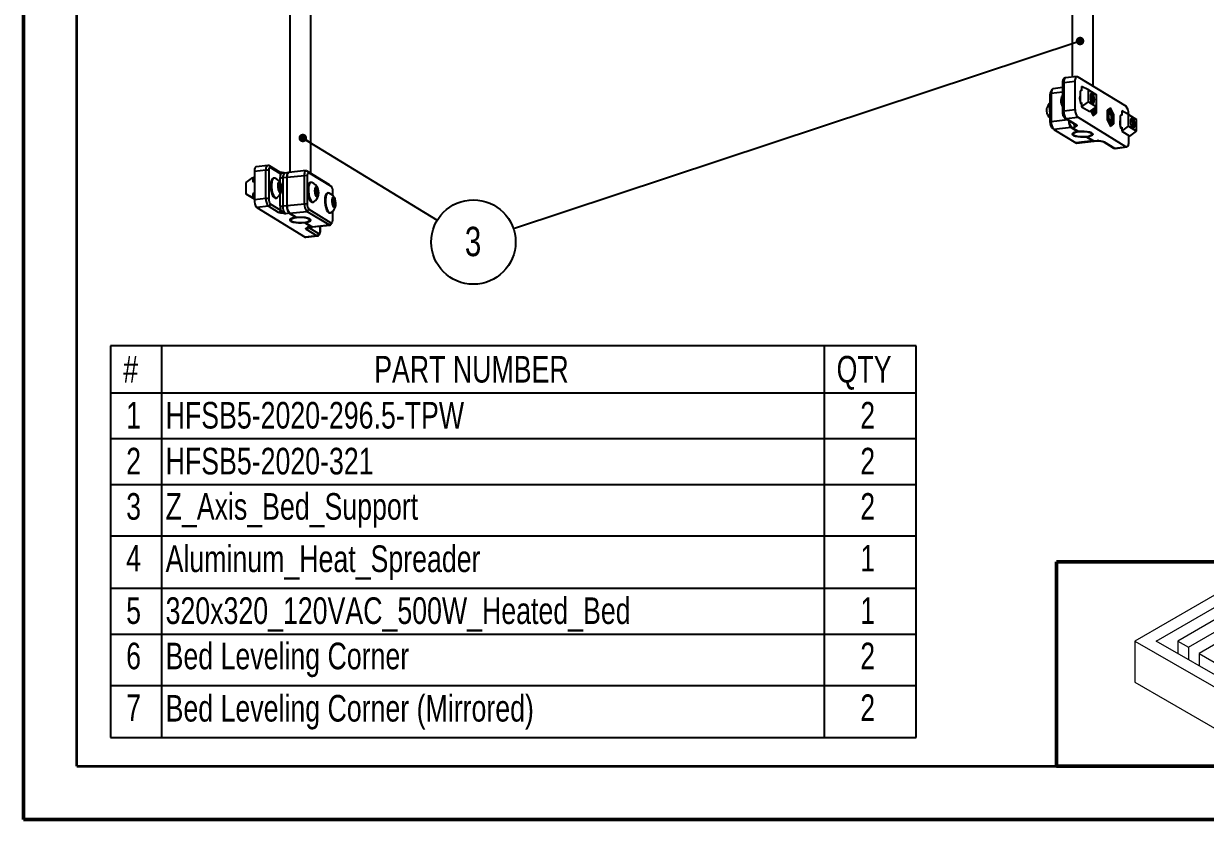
# Model space of a CAD drawing. Header units: millimetres. Extents: x 0 to 279, y 0 to 216.
# Drawn here: x 0 to 140.8, y 0 to 94.8 of the extents above; entities that cross this region are included whole.
import ezdxf

# ---------------------------------------------------------------- set-up
doc = ezdxf.new("R2010")
doc.units = ezdxf.units.MM
doc.layers.add('PAGE_BORDER', color=7, linetype='Continuous')
doc.layers.add('TITLE_BLOCK_BORDER', color=7, linetype='Continuous')
doc.styles.add('SLDTEXTSTYLE1', font='TXT', dxfattribs={"width": 0.75})
doc.dimstyles.new('SLDDIMSTYLE1', dxfattribs={"dimtxt": 0.18, "dimasz": 1.016, "dimexe": 0, "dimexo": 0.0625, "dimgap": 0, "dimtad": 0, "dimtih": 1, "dimtoh": 1, "dimdec": 0, "dimrnd": 1e-09, "dimzin": 0, "dimdsep": 46, "dimtxsty": 'Standard', "dimblk1": 'DOT', "dimblk2": 'DOT', "dimsah": 1, "dimcen": 0.09, "dimadec": 0, "dimazin": 0, "dimtfac": 1.016, "dimtdec": 0, "dimtofl": 0, "dimtmove": 0, "dimatfit": 3, "dimldrblk": 'DOT', "dimfxl": 1, "dimfrac": 2, "dimtolj": 1, "dimtzin": 0, "dimarcsym": 0})

# ---------------------------------------------------------------- blocks, each defined once
blk = doc.blocks.new('Lien3D Logo')
at = {"color": 7, "linetype": 'Continuous', "lineweight": 18}
for p, q in [((10.61, 16.33), (0, 10.21)), ((2.13, 10.21), (11.67, 15.71)), ((11.67, 15.71), (10.61, 16.33)), ((11.67, 15.71), (11.67, 14.49)), ((12.73, 15.1), (4.26, 10.21)), ((5.32, 9.59), (13.8, 14.49)), ((13.8, 14.49), (12.73, 15.1)), ((13.8, 14.49), (13.8, 13.26)), ((14.86, 13.87), (6.38, 8.98)), ((16.99, 12.64), (14.86, 13.87)), ((18.05, 12.03), (9.57, 7.13)), ((12.22, 11.12), (14.86, 12.64)), ((14.86, 12.64), (15.93, 12.03)), ((14.86, 12.64), (14.86, 10.19)), ((15.93, 12.03), (16.99, 12.64)), ((15.93, 12.03), (15.93, 10.8)), ((16.99, 12.64), (16.99, 11.42)), ((19.12, 11.42), (18.05, 12.03)), ((13.28, 10.5), (12.22, 11.12)), ((16.04, 8.45), (19.12, 11.42)), ((20.15, 10.82), (16.04, 8.45)), ((19.12, 11.42), (19.12, 10.22)), ((21.21, 10.21), (20.15, 10.82)), ((0, 10.21), (0, 6.12)), ((0, 10.21), (10.61, 4.08)), ((11.67, 4.7), (2.13, 10.21)), ((4.26, 10.21), (4.26, 8.98)), ((4.26, 10.21), (5.32, 9.59)), ((5.32, 9.59), (5.32, 8.36)), ((8.51, 8.98), (11.15, 10.5)), ((11.15, 10.5), (12.22, 9.89)), ((11.15, 10.5), (11.15, 8.05)), ((12.22, 9.89), (13.28, 10.5)), ((12.22, 9.89), (12.22, 8.66)), ((12.73, 5.31), (21.21, 10.21)), ((13.28, 10.5), (13.28, 9.28)), ((21.21, 10.21), (21.21, 6.12)), ((6.38, 8.98), (8.51, 7.75)), ((6.38, 8.98), (6.38, 7.75)), ((9.57, 8.36), (8.51, 8.98)), ((8.51, 7.75), (9.57, 8.36)), ((9.57, 8.36), (9.57, 7.13)), ((10.64, 6.52), (14.75, 8.89)), ((14.75, 8.89), (11.67, 5.93)), ((8.51, 7.75), (8.51, 6.52)), ((9.57, 7.13), (10.64, 6.52)), ((9.57, 7.13), (9.57, 5.91)), ((0, 6.12), (10.61, 0)), ((10.64, 6.52), (10.64, 5.29)), ((11.67, 5.93), (12.73, 5.31)), ((11.67, 5.93), (11.67, 4.7)), ((12.73, 1.23), (21.21, 6.12)), ((10.61, 4.08), (11.67, 4.7)), ((11.67, 4.7), (11.67, 0.61)), ((12.73, 5.31), (12.73, 1.23)), ((10.61, 4.08), (10.61, 0)), ((11.67, 1.84), (12.73, 1.23)), ((10.61, 0), (11.67, 0.61))]:
    blk.add_line(p, q, dxfattribs=at)
blk = doc.blocks.new('SW_TABLEANNOTATION_8')
at = {"layer": 'TITLE_BLOCK_BORDER', "color": 0}
for p, q in [((0, 0), (0, -46.71)), ((96.01, 0), (0, 0)), ((6.05, 0), (6.05, -5.6)), ((85.02, 0), (85.02, -5.6)), ((96.01, -46.71), (96.01, 0)), ((0, -5.6), (96.01, -5.6)), ((6.05, -5.6), (6.05, -46.71)), ((85.02, -5.6), (85.02, -46.71)), ((0, -11.08), (96.01, -11.08)), ((0, -16.56), (96.01, -16.56)), ((0, -22.66), (96.01, -22.66)), ((0, -28.9), (96.01, -28.9)), ((0, -34.37), (96.01, -34.37)), ((0, -40.48), (96.01, -40.48)), ((0, -46.71), (96.01, -46.71))]:
    blk.add_line(p, q, dxfattribs=at)
at = {"layer": 'TITLE_BLOCK_BORDER', "color": 0, "attachment_point": 1, "style": 'SLDTEXTSTYLE1'}
for s, insert, char_height in [('#', (1.5, -1.22), 3.17), ('PART NUMBER', (31.41, -1.22), 3.175), ('QTY', (86.52, -1.22), 3.175), ('1', (1.85, -6.7), 3.17), ('HFSB5-2020-296.5-TPW', (6.55, -6.7), 3.175), ('2', (89.34, -6.7), 3.17), ('2', (1.85, -12.17), 3.17), ('HFSB5-2020-321', (6.55, -12.17), 3.175), ('2', (89.34, -12.17), 3.17), ('3', (1.85, -17.57), 3.17), ('Z_Axis_Bed_Support', (6.55, -17.57), 3.175), ('2', (89.34, -17.57), 3.17), ('4', (1.85, -23.74), 3.17), ('Aluminum_Heat_Spreader', (6.55, -23.8), 3.175), ('1', (89.34, -23.74), 3.17), ('5', (1.85, -29.99), 3.17), ('320x320_120VAC_500W_Heated_Bed', (6.55, -29.99), 3.175), ('1', (89.34, -29.99), 3.17), ('6', (1.85, -35.39), 3.17), ('Bed Leveling Corner', (6.55, -35.39), 3.175), ('2', (89.34, -35.39), 3.17), ('7', (1.85, -41.56), 3.17), ('Bed Leveling Corner (Mirrored)', (6.55, -41.62), 3.175), ('2', (89.34, -41.56), 3.17)]:
    blk.add_mtext(s, dxfattribs=dict(at, insert=insert, char_height=char_height))
blk = doc.blocks.new('SW_NOTE_70')
at = {"layer": 'TITLE_BLOCK_BORDER', "color": 0}
blk.add_circle((4.3, -2.62), 5.03, dxfattribs=at)
at = {"layer": 'TITLE_BLOCK_BORDER', "color": 0, "insert": (4.26, -0.8), "char_height": 3.5, "attachment_point": 2, "style": 'SLDTEXTSTYLE1'}
blk.add_mtext('3', dxfattribs=at)
blk = doc.blocks.new('_DOT')
at = {"color": 0, "linetype": 'ByBlock', "lineweight": -2}
blk.add_line((-0.5, 0), (-1, 0), dxfattribs=at)
at = {"color": 0, "linetype": 'ByBlock', "const_width": 0.5}
blk.add_lwpolyline([(-0.25, 0, 1), (0.25, 0, 1)], format="xyb", close=True, dxfattribs=at)

msp = doc.modelspace()

# ---------------------------------------------------------------- linework, layer by layer
at = {"color": 7, "linetype": 'Continuous', "lineweight": 50}
for q in [(0, 215.9), (279.4, 0)]:
    msp.add_line((0, 0), q, dxfattribs=at)
at = {"color": 7, "linetype": 'Continuous', "lineweight": 25}
for p, q in [((124.96, 139.75), (124.95, 88.46)), ((127.45, 87.39), (127.46, 139.75)), ((31.73, 129.51), (31.72, 77.09)), ((34.22, 77.01), (34.23, 129.51)), ((123.8, 87.75), (123.79, 84.37)), ((123.95, 87.81), (125.33, 87.96)), ((123.95, 87.81), (123.95, 84.43)), ((125.54, 88.53), (124.16, 88.37)), ((125.33, 84.58), (125.33, 87.96)), ((125.62, 88.51), (131.38, 84.98)), ((126.08, 87.35), (126.08, 86.84)), ((126.89, 86.93), (126.08, 87.35)), ((122.47, 86.52), (122.34, 86.43)), ((122.34, 83.05), (122.34, 86.43)), ((122.57, 87.01), (122.41, 86.76)), ((122.47, 86.52), (122.47, 83.14)), ((123.79, 87.21), (122.68, 87.08)), ((126.08, 86.84), (125.9, 86.82)), ((125.9, 86.82), (125.9, 85.42)), ((126.89, 85.53), (126.89, 86.93)), ((126.89, 86.93), (127.86, 86.33)), ((127.28, 86.36), (127.25, 86.39)), ((127.86, 84.93), (127.86, 86.33)), ((123.95, 84.43), (125.33, 84.58)), ((125.9, 85.42), (126.08, 85.44)), ((125.9, 85.42), (126.08, 85.31)), ((126.08, 84.93), (126.89, 85.53)), ((126.08, 85.44), (126.08, 84.93)), ((126.08, 84.93), (127.06, 84.34)), ((126.89, 85.53), (127.86, 84.93)), ((127.06, 84.34), (127.86, 84.93)), ((127.35, 85.45), (127.38, 85.49)), ((127.51, 84.47), (127.55, 84.53)), ((127.86, 85.27), (127.86, 85.28)), ((127.86, 84.16), (127.86, 85.27)), ((127.86, 85.27), (127.86, 85.27)), ((129.52, 84.81), (129.13, 84.5)), ((129.91, 84.02), (129.52, 84.81)), ((122.47, 83.14), (122.34, 83.05)), ((124.11, 83.55), (125.33, 82.8)), ((124.24, 83.53), (125.62, 83.68)), ((124.24, 83.53), (125.46, 82.78)), ((131.37, 80.15), (125.62, 83.68)), ((127.18, 84.43), (127.47, 83.84)), ((127.47, 83.84), (127.86, 84.16)), ((127.67, 84.14), (127.86, 84.16)), ((129.13, 84.5), (129.13, 83.38)), ((129.13, 83.38), (129.52, 82.58)), ((129.5, 84.13), (129.45, 84.18)), ((129.56, 83.21), (129.6, 83.27)), ((129.79, 84), (129.91, 84.02)), ((129.91, 82.9), (129.91, 84.02)), ((130.86, 83.91), (130.68, 83.89)), ((130.68, 83.89), (130.68, 82.49)), ((130.86, 84.42), (130.86, 83.91)), ((131.67, 84), (130.86, 84.42)), ((131.67, 84.07), (131.67, 84)), ((131.67, 82.6), (131.67, 84)), ((131.67, 84), (132.64, 83.4)), ((132.06, 83.43), (132.03, 83.46)), ((132.64, 82), (132.64, 83.4)), ((122.5, 82.47), (122.72, 82.26)), ((124.83, 82.46), (122.76, 82.23)), ((122.76, 82.23), (125.39, 80.62)), ((124.83, 82.46), (125.66, 81.95)), ((124.88, 82.47), (125.34, 82.52)), ((125.71, 81.96), (124.88, 82.47)), ((124.97, 81.72), (124.99, 81.69)), ((124.99, 81.69), (125.11, 81.58)), ((125.66, 81.99), (125.66, 81.95)), ((127.28, 81.58), (127.4, 81.69)), ((127.4, 81.69), (127.42, 81.72)), ((129.52, 82.58), (129.91, 82.9)), ((129.71, 82.88), (129.91, 82.9)), ((130.68, 82.49), (130.86, 82.51)), ((130.68, 82.49), (130.86, 82.38)), ((130.86, 82), (131.67, 82.6)), ((130.86, 82.51), (130.86, 82)), ((130.86, 82), (131.84, 81.41)), ((131.67, 82.6), (132.64, 82)), ((131.84, 81.41), (132.64, 82)), ((132.13, 82.52), (132.16, 82.56)), ((127.47, 80.85), (125.39, 80.62)), ((125.48, 80.6), (127.55, 80.83)), ((126.64, 81.36), (126.64, 81.39)), ((126.64, 81.36), (127.47, 80.85)), ((126.68, 81.36), (126.68, 81.4)), ((127.51, 80.85), (126.68, 81.36)), ((127.51, 80.85), (127.97, 80.9)), ((127.59, 80.83), (128.05, 80.88)), ((128.06, 80.88), (128.08, 80.88)), ((128.64, 80.77), (129.86, 80.02)), ((128.77, 80.75), (129.99, 80)), ((131.67, 81.51), (131.67, 80.69)), ((129.99, 80), (131.37, 80.15)), ((130.08, 79.97), (131.46, 80.13)), ((29.09, 77.93), (27.71, 77.78)), ((30.53, 77.13), (29.3, 77.88)), ((30.62, 76.95), (29.4, 77.7)), ((26.52, 75.91), (27.33, 76.5)), ((27.33, 76.5), (27.33, 75.99)), ((27.5, 76.4), (27.33, 76.5)), ((28.88, 77.37), (27.5, 77.21)), ((27.5, 77.21), (27.5, 73.83)), ((28.88, 73.99), (28.88, 77.37)), ((29.21, 77.33), (29.21, 73.95)), ((29.85, 76.41), (29.76, 76.4)), ((31.36, 76.51), (30.9, 76.46)), ((30.9, 76.46), (30.9, 73.08)), ((31.11, 77.03), (31.09, 77.03)), ((31.57, 77.08), (31.11, 77.03)), ((31.36, 76.51), (31.36, 73.13)), ((31.41, 76.52), (33.48, 76.74)), ((31.41, 73.14), (31.41, 76.52)), ((33.69, 77.31), (31.62, 77.08)), ((33.48, 73.36), (33.48, 76.74)), ((33.81, 76.71), (33.48, 76.74)), ((34, 77.07), (33.77, 77.29)), ((33.77, 77.29), (36.4, 75.67)), ((33.81, 76.71), (33.81, 73.33)), ((36.63, 75.46), (34, 77.07)), ((26.52, 74.51), (26.52, 75.91)), ((27.33, 75.99), (27.5, 76.01)), ((30.37, 75.57), (30.61, 75.6)), ((30.38, 75.15), (30.69, 75.18)), ((34.26, 75.91), (34.16, 75.9)), ((34.76, 74.89), (35.07, 74.92)), ((36.31, 74.65), (36.21, 74.64)), ((36.63, 75.46), (36.4, 75.67)), ((36.4, 75.67), (36.44, 75.64)), ((36.66, 75.44), (36.44, 75.64)), ((36.83, 74.36), (36.83, 74.85)), ((27.33, 74.09), (26.52, 74.51)), ((27.5, 73.91), (26.52, 74.51)), ((27.5, 74.61), (27.33, 74.59)), ((27.33, 74.59), (27.33, 74.09)), ((27.5, 74.49), (27.33, 74.59)), ((27.5, 73.98), (27.33, 74.09)), ((28.88, 73.99), (27.5, 73.83)), ((29.4, 73.35), (30.62, 72.6)), ((30.02, 74.04), (30.11, 74.05)), ((31.41, 73.14), (33.48, 73.36)), ((33.81, 73.33), (33.48, 73.36)), ((34.42, 73.54), (34.52, 73.55)), ((34.84, 74.48), (35.08, 74.5)), ((34.86, 74.43), (34.93, 74.37)), ((36.81, 73.52), (37.14, 73.56)), ((29.17, 73.08), (27.79, 72.93)), ((27.79, 72.93), (33.54, 69.4)), ((30.39, 72.33), (29.17, 73.08)), ((31.36, 73.13), (30.9, 73.08)), ((31.65, 72.23), (31.19, 72.18)), ((31.65, 72.23), (32.48, 71.72)), ((31.7, 72.23), (33.77, 72.46)), ((32.53, 71.72), (31.7, 72.23)), ((33.77, 72.46), (34, 72.73)), ((36.4, 70.84), (33.77, 72.46)), ((34, 72.73), (36.63, 71.11)), ((36.47, 72.28), (36.57, 72.29)), ((36.83, 71.47), (36.83, 72.47)), ((36.93, 73.15), (37.1, 73.17)), ((31.77, 71.45), (31.89, 71.34)), ((32.48, 71.72), (32.48, 71.75)), ((33.46, 71.16), (33.46, 71.12)), ((33.46, 71.12), (34.29, 70.61)), ((33.5, 71.16), (33.5, 71.13)), ((34.33, 70.62), (33.5, 71.13)), ((34.29, 70.61), (33.83, 70.56)), ((33.91, 70.54), (34.37, 70.59)), ((34.05, 71.34), (34.17, 71.45)), ((34.33, 70.62), (36.4, 70.84)), ((34.41, 70.6), (36.49, 70.82)), ((35.37, 70.16), (35.37, 70.7)), ((36.4, 70.84), (36.63, 71.11)), ((36.59, 70.9), (36.76, 71.15)), ((34.93, 69.55), (33.54, 69.4)), ((33.63, 69.38), (35.01, 69.53)), ((34.93, 69.55), (33.7, 70.3))]:
    msp.add_line(p, q, dxfattribs=at)
at = {"color": 8, "linetype": 'Continuous', "lineweight": 25}
for p, q in [((123.79, 86.66), (122.47, 86.52)), ((124.43, 83.35), (122.47, 83.14)), ((30.57, 75.87), (30.57, 76.49)), ((30.57, 73.11), (30.57, 74.48)), ((33.97, 70.55), (35.16, 69.82)), ((35.35, 70.18), (35.35, 70.7))]:
    msp.add_line(p, q, dxfattribs=at)
at = {"color": 8, "linetype": 'Continuous', "lineweight": 25, "flags": 128}
for points in [[(123.95, 87.81), (123.9, 87.8), (123.87, 87.79), (123.84, 87.78), (123.81, 87.77), (123.8, 87.76), (123.8, 87.75)], [(124.16, 88.37), (124.13, 88.37), (124.08, 88.33), (124.03, 88.27), (124, 88.18), (123.97, 88.07), (123.95, 87.95), (123.95, 87.81)], [(127.78, 84.87), (127.78, 84.64), (127.74, 84.41)], [(123.95, 84.43), (123.9, 84.42), (123.87, 84.41), (123.84, 84.4), (123.81, 84.39), (123.8, 84.38), (123.79, 84.37)], [(127.74, 84.41), (127.67, 84.25), (127.58, 84.17), (127.47, 84.19), (127.37, 84.3), (127.28, 84.49), (127.27, 84.5)], [(128.06, 80.88), (128.03, 80.88), (127.97, 80.9)], [(129.99, 80), (130.05, 79.97), (130.08, 79.97)], [(28.88, 77.37), (28.89, 77.5), (28.9, 77.63), (28.93, 77.74), (28.97, 77.83), (29.01, 77.89), (29.06, 77.92), (29.09, 77.93)], [(31.11, 77.03), (31.08, 77.02), (31.03, 76.98), (30.99, 76.92), (30.95, 76.83), (30.92, 76.72), (30.91, 76.6), (30.9, 76.46)], [(33.83, 70.56), (33.88, 70.54), (33.91, 70.54)], [(35.01, 69.53), (34.98, 69.53), (34.93, 69.55)], [(35.37, 70.16), (35.37, 70.16), (35.37, 70.17), (35.35, 70.18)]]:
    msp.add_lwpolyline(points, dxfattribs=at)
at = {"color": 7, "linetype": 'Continuous', "lineweight": 25, "flags": 128}
for points in [[(125.33, 87.96), (125.33, 88.1), (125.35, 88.22), (125.38, 88.33), (125.41, 88.42), (125.46, 88.48), (125.51, 88.52), (125.56, 88.53), (125.62, 88.51)], [(122.68, 87.08), (122.65, 87.08), (122.6, 87.04), (122.56, 86.98), (122.52, 86.89), (122.49, 86.78), (122.48, 86.66), (122.47, 86.52)], [(127.13, 86.08), (127.15, 85.84), (127.2, 85.61), (127.28, 85.43), (127.37, 85.33), (127.47, 85.32), (127.55, 85.4), (127.6, 85.56), (127.62, 85.78), (127.6, 86.02), (127.55, 86.25), (127.47, 86.43), (127.37, 86.53), (127.28, 86.55), (127.2, 86.46), (127.15, 86.3), (127.13, 86.08)], [(127.44, 85.85), (127.42, 86.04), (127.38, 86.2), (127.31, 86.33), (127.24, 86.39), (127.17, 86.38), (127.17, 86.37)], [(127.29, 85.41), (127.35, 85.41), (127.42, 85.48), (127.46, 85.61), (127.48, 85.8), (127.46, 86), (127.42, 86.19), (127.35, 86.33), (127.27, 86.42), (127.2, 86.43), (127.18, 86.42)], [(121.95, 84.39), (121.95, 84.62), (121.97, 84.76)], [(123.73, 85.12), (123.79, 85.01), (123.79, 85)], [(127.27, 85.46), (127.28, 85.45), (127.35, 85.46), (127.4, 85.54), (127.44, 85.68), (127.44, 85.85)], [(127.32, 84.52), (127.41, 84.37), (127.51, 84.3), (127.6, 84.32), (127.67, 84.42), (127.72, 84.59), (127.73, 84.82), (127.73, 84.84)], [(127.6, 84.58), (127.55, 84.46), (127.47, 84.42), (127.39, 84.46), (127.33, 84.54)], [(127.36, 84.56), (127.4, 84.52), (127.47, 84.48), (127.53, 84.51), (127.58, 84.61), (127.61, 84.75)], [(127.63, 84.76), (127.63, 84.76), (127.6, 84.58)], [(127.7, 84.81), (127.69, 84.7), (127.66, 84.49)], [(122.06, 83.95), (121.99, 84.15), (121.95, 84.39)], [(122.34, 84.07), (122.32, 84.14), (122.28, 84.46)], [(127.66, 84.49), (127.6, 84.35), (127.53, 84.3)], [(129.25, 84.24), (129.32, 84.41), (129.42, 84.48), (129.52, 84.46), (129.63, 84.35), (129.72, 84.16), (129.79, 83.92), (129.83, 83.64), (129.83, 83.38), (129.79, 83.15), (129.72, 82.99), (129.63, 82.92), (129.52, 82.93), (129.42, 83.04), (129.32, 83.23), (129.25, 83.48), (129.22, 83.75), (129.22, 84.02), (129.25, 84.24)], [(129.75, 83.24), (129.78, 83.44), (129.77, 83.68), (129.74, 83.92), (129.67, 84.13), (129.59, 84.28), (129.49, 84.35), (129.4, 84.34), (129.33, 84.23), (129.28, 84.06), (129.26, 83.84), (129.28, 83.6), (129.34, 83.37), (129.41, 83.18), (129.51, 83.07), (129.6, 83.04), (129.68, 83.1), (129.75, 83.24)], [(129.26, 83.9), (129.29, 84.06), (129.34, 84.18), (129.42, 84.22), (129.5, 84.19), (129.57, 84.07), (129.63, 83.9), (129.67, 83.7), (129.68, 83.5), (129.65, 83.33), (129.6, 83.21), (129.52, 83.16), (129.44, 83.2), (129.37, 83.31), (129.31, 83.45)], [(129.48, 84.15), (129.41, 84.16), (129.35, 84.11), (129.31, 83.99), (129.29, 83.82), (129.3, 83.64), (129.34, 83.47), (129.4, 83.32), (129.47, 83.24), (129.54, 83.22), (129.6, 83.28), (129.64, 83.4), (129.66, 83.56), (129.65, 83.75), (129.61, 83.92), (129.55, 84.06), (129.48, 84.15)], [(129.43, 84.35), (129.5, 84.32), (129.6, 84.21), (129.67, 84.03), (129.72, 83.8), (129.75, 83.56), (129.73, 83.33), (129.68, 83.16), (129.61, 83.06), (129.58, 83.04)], [(131.91, 83.15), (131.93, 82.91), (131.98, 82.68), (132.06, 82.5), (132.15, 82.4), (132.25, 82.39), (132.33, 82.47), (132.38, 82.63), (132.4, 82.85), (132.38, 83.09), (132.33, 83.32), (132.25, 83.5), (132.15, 83.6), (132.06, 83.61), (131.98, 83.53), (131.93, 83.37), (131.91, 83.15)], [(132.05, 82.52), (132.07, 82.52), (132.13, 82.54), (132.19, 82.62), (132.22, 82.76), (132.22, 82.94), (132.2, 83.12), (132.15, 83.29), (132.08, 83.4), (132.01, 83.46), (131.94, 83.44), (131.94, 83.44)], [(132.07, 82.48), (132.13, 82.48), (132.2, 82.55), (132.24, 82.68), (132.26, 82.87), (132.24, 83.07), (132.2, 83.25), (132.13, 83.4), (132.05, 83.49), (131.98, 83.5), (131.96, 83.49)], [(125.66, 81.95), (125.37, 81.9), (125.15, 81.84), (125, 81.75), (124.95, 81.67), (124.99, 81.58), (125.12, 81.49), (125.34, 81.42), (125.62, 81.37), (125.95, 81.34), (126.3, 81.34), (126.64, 81.36)], [(126.63, 81.39), (126.91, 81.43), (127.12, 81.49), (127.27, 81.57), (127.32, 81.65), (127.28, 81.73), (127.16, 81.81), (126.96, 81.87), (126.69, 81.92), (126.39, 81.95), (126.07, 81.95), (125.76, 81.93), (125.48, 81.89), (125.27, 81.82), (125.13, 81.75), (125.07, 81.67), (125.11, 81.59), (125.23, 81.51), (125.44, 81.44), (125.7, 81.4), (126, 81.37), (126.32, 81.37), (126.63, 81.39)], [(126.68, 81.36), (126.99, 81.41), (127.23, 81.48), (127.38, 81.56), (127.45, 81.65), (127.4, 81.74), (127.27, 81.83), (127.04, 81.9), (126.75, 81.95), (126.41, 81.98), (126.05, 81.98), (125.71, 81.96)], [(130.86, 82.25), (130.8, 82.33), (130.73, 82.45)], [(125.39, 80.62), (125.45, 80.6), (125.48, 80.6)], [(127.47, 80.85), (127.52, 80.83), (127.57, 80.83)], [(127.59, 80.83), (127.57, 80.83), (127.51, 80.85)], [(131.67, 80.69), (131.66, 80.55), (131.65, 80.43), (131.62, 80.32), (131.58, 80.23), (131.54, 80.17), (131.49, 80.13), (131.43, 80.13), (131.37, 80.15)], [(27.71, 77.78), (27.68, 77.77), (27.63, 77.74), (27.58, 77.67), (27.55, 77.59), (27.52, 77.48), (27.5, 77.35), (27.5, 77.21)], [(29.4, 77.7), (29.36, 77.71), (29.33, 77.7), (29.29, 77.68), (29.26, 77.64), (29.24, 77.58), (29.22, 77.51), (29.21, 77.42), (29.21, 77.33)], [(29.76, 76.4), (29.73, 76.4), (29.62, 76.32), (29.53, 76.16), (29.46, 75.93), (29.43, 75.65), (29.43, 75.34), (29.47, 75.02), (29.53, 74.71), (29.63, 74.44), (29.74, 74.23), (29.86, 74.1), (29.99, 74.04), (30.02, 74.04)], [(29.95, 76.4), (29.83, 76.41), (29.71, 76.33), (29.62, 76.17), (29.56, 75.94), (29.52, 75.66), (29.53, 75.35), (29.56, 75.03), (29.63, 74.72), (29.72, 74.45), (29.83, 74.24), (29.96, 74.11), (30.08, 74.05), (30.2, 74.09)], [(31.59, 77.08), (31.54, 77.07), (31.49, 77.03), (31.45, 76.97), (31.41, 76.88), (31.38, 76.77), (31.37, 76.65), (31.36, 76.51)], [(31.41, 76.52), (31.41, 76.65), (31.43, 76.78), (31.46, 76.89), (31.49, 76.98), (31.54, 77.04), (31.59, 77.07), (31.62, 77.08)], [(33.48, 76.74), (33.48, 76.88), (33.5, 77.01), (33.53, 77.12), (33.56, 77.2), (33.61, 77.27), (33.66, 77.3), (33.71, 77.31), (33.77, 77.29)], [(34, 77.07), (33.96, 77.09), (33.93, 77.08), (33.89, 77.06), (33.86, 77.01), (33.84, 76.96), (33.82, 76.88), (33.81, 76.8), (33.81, 76.71)], [(30.73, 74.86), (30.76, 75.06), (30.76, 75.3), (30.72, 75.53), (30.65, 75.73), (30.56, 75.87), (30.46, 75.91), (30.38, 75.87), (30.31, 75.73), (30.28, 75.53), (30.29, 75.29), (30.33, 75.05), (30.4, 74.85), (30.49, 74.72), (30.58, 74.67), (30.67, 74.72), (30.73, 74.86)], [(30.61, 75.6), (30.59, 75.64), (30.57, 75.67), (30.55, 75.69), (30.52, 75.71), (30.5, 75.72), (30.48, 75.72), (30.46, 75.72), (30.44, 75.71)], [(30.44, 74.99), (30.46, 74.95), (30.48, 74.92), (30.5, 74.89), (30.52, 74.88), (30.54, 74.87), (30.56, 74.86), (30.58, 74.87), (30.6, 74.88)], [(34.16, 75.9), (34.12, 75.89), (34.01, 75.8), (33.92, 75.64), (33.86, 75.4), (33.83, 75.11), (33.84, 74.8), (33.88, 74.48), (33.95, 74.18), (34.04, 73.91), (34.16, 73.71), (34.28, 73.58), (34.4, 73.54), (34.42, 73.54)], [(34.35, 75.9), (34.34, 75.9), (34.22, 75.9), (34.11, 75.81), (34.02, 75.65), (33.96, 75.41), (33.93, 75.12), (33.93, 74.81), (33.97, 74.49), (34.04, 74.19), (34.14, 73.92), (34.25, 73.72), (34.37, 73.59), (34.5, 73.55), (34.6, 73.58)], [(35.17, 74.66), (35.15, 74.91), (35.09, 75.13), (35.01, 75.3), (34.92, 75.4), (34.82, 75.4), (34.75, 75.31), (34.7, 75.14), (34.68, 74.92), (34.7, 74.67), (34.76, 74.45), (34.84, 74.27), (34.94, 74.18), (35.03, 74.18), (35.11, 74.27), (35.16, 74.44), (35.17, 74.66)], [(34.92, 75.21), (34.9, 75.22), (34.88, 75.22), (34.86, 75.21), (34.84, 75.2), (34.82, 75.18), (34.8, 75.15), (34.79, 75.12), (34.78, 75.08)], [(36.21, 74.64), (36.16, 74.63), (36.06, 74.54), (35.97, 74.37), (35.91, 74.13), (35.88, 73.84), (35.89, 73.53), (35.93, 73.21), (36, 72.91), (36.09, 72.65), (36.21, 72.45), (36.33, 72.32), (36.46, 72.28), (36.47, 72.28)], [(36.4, 74.64), (36.38, 74.65), (36.26, 74.64), (36.15, 74.55), (36.06, 74.38), (36, 74.14), (35.97, 73.85), (35.98, 73.54), (36.02, 73.22), (36.09, 72.92), (36.19, 72.66), (36.3, 72.46), (36.43, 72.33), (36.55, 72.29), (36.65, 72.33)], [(34.93, 74.37), (34.95, 74.36), (34.98, 74.36), (35, 74.37), (35.02, 74.38), (35.03, 74.4), (35.05, 74.43), (35.06, 74.46), (35.08, 74.5)], [(37.21, 73.25), (37.21, 73.49), (37.18, 73.73), (37.12, 73.94), (37.03, 74.09), (36.93, 74.15), (36.84, 74.12), (36.78, 74), (36.74, 73.81), (36.73, 73.58), (36.77, 73.34), (36.83, 73.13), (36.92, 72.98), (37.02, 72.91), (37.1, 72.94), (37.17, 73.06), (37.21, 73.25)], [(37.01, 73.92), (36.99, 73.94), (36.97, 73.95), (36.95, 73.96), (36.92, 73.96), (36.9, 73.96), (36.88, 73.94), (36.87, 73.92), (36.85, 73.89)], [(36.94, 73.15), (36.96, 73.13), (36.98, 73.11), (37, 73.1), (37.02, 73.1), (37.05, 73.11), (37.06, 73.12), (37.08, 73.15), (37.1, 73.17)], [(32.48, 71.72), (32.18, 71.67), (31.94, 71.6), (31.78, 71.52), (31.72, 71.43), (31.76, 71.34), (31.9, 71.25), (32.12, 71.18), (32.42, 71.13), (32.76, 71.1), (33.11, 71.1), (33.46, 71.12)], [(31.74, 71.48), (31.74, 71.48), (31.77, 71.45)], [(32.53, 71.69), (32.26, 71.65), (32.04, 71.58), (31.9, 71.51), (31.84, 71.43), (31.88, 71.35), (32.01, 71.27), (32.21, 71.2), (32.47, 71.16), (32.78, 71.13), (33.1, 71.13), (33.41, 71.15), (33.68, 71.19), (33.9, 71.25), (34.04, 71.33), (34.09, 71.41), (34.06, 71.49), (33.93, 71.57), (33.73, 71.63), (33.46, 71.68), (33.16, 71.71), (32.84, 71.71), (32.53, 71.69)], [(33.5, 71.13), (33.79, 71.17), (34.02, 71.24), (34.17, 71.32), (34.22, 71.41), (34.18, 71.5), (34.04, 71.59), (33.82, 71.66), (33.54, 71.71), (33.21, 71.74), (32.87, 71.74), (32.53, 71.72)], [(34.17, 71.45), (34.19, 71.47), (34.2, 71.48)], [(34.29, 70.61), (34.34, 70.59), (34.39, 70.6)], [(34.41, 70.6), (34.39, 70.6), (34.33, 70.62)], [(36.63, 71.11), (36.67, 71.1), (36.71, 71.1), (36.74, 71.13), (36.77, 71.17), (36.8, 71.23), (36.81, 71.3), (36.83, 71.38), (36.83, 71.47)], [(33.54, 69.4), (33.6, 69.38), (33.63, 69.38)], [(35.16, 69.82), (35.19, 69.81), (35.23, 69.81), (35.26, 69.84), (35.29, 69.88), (35.32, 69.94), (35.34, 70.01), (35.35, 70.09), (35.35, 70.18)]]:
    msp.add_lwpolyline(points, dxfattribs=at)
at = {"color": 7, "linetype": 'Continuous', "lineweight": 25}
for centre, radius, start, end in [((122.92, 86.48), 0.588, 151.5968, 184.498), ((125.02, 85.67), 1.41, 169.4107, 203.1257), ((124.94, 85.66), 1.32, 149.7522, 168.2999), ((127.23, 85.92), 1.38, 165.412, 194.5603), ((123.26, 84.49), 1.32, 134.5227, 168.2999), ((124.56, 84.71), 2.29, 165.5047, 186.2373), ((126.53, 84.47), 1.21, 174.7757, 221.0863), ((126.46, 85.56), 0.536, 199.3027, 224.8051), ((130.47, 84.18), 1.21, 354.7757, 41.0863), ((123.26, 84.49), 1.32, 204.2365, 225.4496), ((123.67, 83.03), 1.21, 174.7757, 221.0863), ((125.15, 84.32), 1.21, 174.7757, 221.0863), ((125.71, 83.24), 1.17, 177.464, 221.3405), ((125.74, 83.23), 1.15, 178.662, 221.4711), ((132.08, 82.99), 1.44, 166.0899, 193.8824), ((123.21, 82.99), 0.875, 175.9157, 216.4232), ((28.98, 76.73), 0.645, 69.1897, 98.7801), ((29.45, 75.18), 1.32, 24.2365, 67.9815), ((32.33, 76.52), 1.76, 165.9434, 180.7994), ((30.8, 77.1), 0.645, 249.1897, 278.7801), ((29.45, 75.18), 1.32, 304.5549, 348.2999), ((30.77, 75.45), 0.423, 142.1034, 186.3053), ((31.36, 75.38), 1, 179.0119, 203.3983), ((30.27, 75.14), 0.423, 322.1034, 6.3053), ((29.69, 75.2), 1, 359.0119, 23.3983), ((33.85, 74.67), 1.32, 24.2365, 67.9815), ((35.75, 74.88), 0.99, 168.5798, 193.1747), ((35.22, 74.7), 0.443, 186.1426, 228.9426), ((34.63, 74.88), 0.443, 6.1426, 48.9426), ((34.11, 74.7), 0.99, 348.5798, 13.1747), ((36.03, 74.93), 0.805, 354.7757, 41.0863), ((28.7, 73.72), 1.21, 174.7757, 221.0863), ((30.08, 73.88), 1.21, 174.7757, 221.0863), ((28.98, 73.35), 0.645, 69.1897, 98.7801), ((29.13, 73.35), 0.269, 278.302, 0.0891), ((30.01, 73.88), 0.805, 174.7757, 221.0863), ((34.68, 73.25), 1.21, 174.7757, 221.0863), ((34.61, 73.26), 0.805, 174.7757, 221.0863), ((33.85, 74.67), 1.32, 304.5549, 348.2999), ((35.9, 73.42), 1.32, 24.2365, 67.9815), ((37.57, 73.63), 0.761, 159.7659, 189.2073), ((37.53, 73.56), 0.723, 183.7883, 214.2948), ((36.41, 73.51), 0.723, 3.7883, 34.2948), ((36.38, 73.44), 0.761, 339.7659, 9.2073), ((30.35, 72.6), 0.269, 278.302, 0.0891), ((33.18, 73.12), 2.61, 180.0871, 191.4801), ((30.8, 73.72), 0.645, 249.1897, 278.7801), ((32.1, 72.97), 1.21, 174.7757, 221.0863), ((32.56, 73.02), 1.21, 174.7757, 221.0863), ((32.61, 73.03), 1.21, 174.7757, 221.0863), ((35.9, 73.42), 1.32, 304.5549, 348.2999), ((36.47, 70.96), 0.134, 238.956, 333.8768), ((34.89, 69.82), 0.269, 278.302, 0.0891)]:
    msp.add_arc(centre, radius, start, end, dxfattribs=at)
at = {"color": 8, "linetype": 'Continuous', "lineweight": 25}
for centre, radius, start, end in [((124.21, 83.73), 0.205, 238.6233, 276.8404), ((125.87, 83.08), 0.77, 190.4363, 226.9176), ((125.44, 82.98), 0.205, 238.7115, 276.8395), ((128.75, 80.95), 0.205, 238.3189, 276.8432), ((129.97, 80.2), 0.205, 238.7115, 276.8395), ((29.19, 77.7), 0.217, 358.621, 57.3511), ((30.41, 76.95), 0.217, 358.6238, 57.1946), ((33.66, 70.57), 0.269, 278.3117, 354.2385)]:
    msp.add_arc(centre, radius, start, end, dxfattribs=at)
at = {"color": 7, "linetype": 'Continuous', "lineweight": 25}
for points, knots in [([(124.16, 88.37), (124.14, 88.37), (124.07, 88.36), (123.98, 88.3), (123.89, 88.2), (123.83, 88.06), (123.8, 87.91), (123.8, 87.79), (123.8, 87.75)], [0, 0, 0, 0, 0.083355, 0.245419, 0.406562, 0.605811, 0.856473, 1, 1, 1, 1]), ([(127.39, 83.95), (127.41, 83.95), (127.48, 83.95), (127.58, 84.02), (127.69, 84.14), (127.74, 84.29), (127.79, 84.49), (127.81, 84.67), (127.79, 84.82), (127.79, 84.88)], [0, 0, 0, 0, 0.055844, 0.205999, 0.354056, 0.560938, 0.668527, 0.876315, 1, 1, 1, 1]), ([(129.43, 82.69), (129.44, 82.69), (129.51, 82.68), (129.61, 82.75), (129.71, 82.86), (129.79, 83.02), (129.84, 83.23), (129.85, 83.5), (129.83, 83.78), (129.78, 84.05), (129.7, 84.29), (129.6, 84.48), (129.48, 84.61), (129.38, 84.65), (129.34, 84.66)], [0, 0, 0, 0, 0.0163302, 0.0909202, 0.1622675, 0.2453062, 0.345977, 0.4470201, 0.5454103, 0.6433769, 0.7425348, 0.8455533, 0.9339795, 1, 1, 1, 1]), ([(123.79, 84.37), (123.8, 84.33), (123.8, 84.21), (123.83, 84.01), (123.9, 83.8), (123.99, 83.64), (124.08, 83.58), (124.11, 83.55)], [0, 0, 0, 0, 0.122733, 0.357373, 0.598071, 0.861622, 1, 1, 1, 1]), ([(125.46, 82.78), (125.49, 82.75), (125.54, 82.7), (125.49, 82.61), (125.39, 82.55), (125.34, 82.52), (125.34, 82.52)], [0, 0, 0, 0, 0.247749, 0.586729, 0.997819, 1, 1, 1, 1]), ([(127.97, 80.9), (127.97, 80.9), (128.1, 80.89), (128.34, 80.86), (128.63, 80.81), (128.73, 80.77), (128.77, 80.75)], [0, 0, 0, 0, 0.002181, 0.413271, 0.752251, 1, 1, 1, 1]), ([(128.08, 80.88), (128.12, 80.88), (128.24, 80.86), (128.4, 80.84), (128.55, 80.81), (128.62, 80.79), (128.64, 80.77), (128.64, 80.77), (128.64, 80.77)], [0, 0, 0, 0, 0.1696305, 0.4662444, 0.7137378, 0.8787019, 0.9965951, 1, 1, 1, 1]), ([(129.86, 80.02), (129.91, 80), (129.98, 79.96), (130.05, 79.98), (130.08, 79.98)], [0, 0, 0, 0, 0.699491, 1, 1, 1, 1]), ([(29.3, 77.88), (29.26, 77.91), (29.19, 77.94), (29.11, 77.93), (29.09, 77.93)], [0, 0, 0, 0, 0.700843, 1, 1, 1, 1]), ([(31.09, 77.03), (31.05, 77.03), (30.93, 77.04), (30.76, 77.07), (30.62, 77.1), (30.55, 77.12), (30.52, 77.14), (30.53, 77.13), (30.53, 77.13)], [0, 0, 0, 0, 0.169631, 0.466244, 0.713738, 0.878702, 0.996595, 1, 1, 1, 1]), ([(30.44, 75.71), (30.42, 75.69), (30.4, 75.67), (30.39, 75.65), (30.39, 75.64)], [0, 0, 0, 0, 0.861264, 1, 1, 1, 1]), ([(30.61, 75.6), (30.56, 75.61), (30.48, 75.63), (30.44, 75.68), (30.44, 75.7), (30.44, 75.71)], [0, 0, 0, 0, 0.439117, 0.751367, 1, 1, 1, 1]), ([(30.46, 74.94), (30.46, 74.94), (30.46, 74.92), (30.52, 74.9), (30.58, 74.88), (30.6, 74.88)], [0, 0, 0, 0, 0.069071, 0.58733, 1, 1, 1, 1]), ([(30.6, 74.88), (30.6, 74.89), (30.58, 74.94), (30.58, 75.02), (30.63, 75.11), (30.68, 75.16), (30.69, 75.18)], [0, 0, 0, 0, 0.156025, 0.493707, 0.819058, 1, 1, 1, 1]), ([(30.69, 75.18), (30.66, 75.24), (30.6, 75.34), (30.58, 75.49), (30.6, 75.56), (30.61, 75.6)], [0, 0, 0, 0, 0.439117, 0.751367, 1, 1, 1, 1]), ([(34.92, 75.21), (34.87, 75.19), (34.82, 75.16), (34.8, 75.14), (34.8, 75.14)], [0, 0, 0, 0, 0.859346, 1, 1, 1, 1]), ([(35.07, 74.92), (35.02, 74.96), (34.95, 75.03), (34.91, 75.13), (34.92, 75.19), (34.92, 75.21)], [0, 0, 0, 0, 0.4391165, 0.7513669, 1, 1, 1, 1]), ([(35.08, 74.5), (35.07, 74.52), (35.04, 74.58), (35.01, 74.7), (35.03, 74.83), (35.06, 74.9), (35.07, 74.92)], [0, 0, 0, 0, 0.156025, 0.493707, 0.819058, 1, 1, 1, 1]), ([(34.93, 74.37), (34.93, 74.38), (34.92, 74.41), (34.99, 74.46), (35.05, 74.49), (35.08, 74.5)], [0, 0, 0, 0, 0.439117, 0.751367, 1, 1, 1, 1]), ([(37.01, 73.92), (36.96, 73.91), (36.88, 73.9), (36.86, 73.9), (36.85, 73.89)], [0, 0, 0, 0, 0.5902, 1, 1, 1, 1]), ([(37.14, 73.56), (37.09, 73.61), (37.02, 73.69), (37, 73.82), (37.01, 73.89), (37.01, 73.92)], [0, 0, 0, 0, 0.439117, 0.751367, 1, 1, 1, 1]), ([(37.1, 73.17), (37.09, 73.19), (37.07, 73.25), (37.05, 73.35), (37.09, 73.47), (37.12, 73.54), (37.14, 73.56)], [0, 0, 0, 0, 0.156025, 0.493707, 0.819058, 1, 1, 1, 1]), ([(31.19, 72.18), (31.19, 72.18), (31.06, 72.19), (30.82, 72.22), (30.54, 72.27), (30.44, 72.31), (30.39, 72.33)], [0, 0, 0, 0, 0.002181, 0.413271, 0.752251, 1, 1, 1, 1]), ([(30.62, 72.6), (30.65, 72.57), (30.73, 72.48), (30.91, 72.32), (31.07, 72.22), (31.17, 72.18), (31.19, 72.18), (31.19, 72.18)], [0, 0, 0, 0, 0.194275, 0.520271, 0.914949, 0.997036, 1, 1, 1, 1]), ([(36.94, 73.15), (36.94, 73.15), (36.94, 73.15), (37.01, 73.16), (37.07, 73.17), (37.1, 73.17)], [0, 0, 0, 0, 0.439117, 0.751367, 1, 1, 1, 1]), ([(33.7, 70.3), (33.68, 70.32), (33.62, 70.38), (33.68, 70.47), (33.77, 70.53), (33.83, 70.56), (33.83, 70.56)], [0, 0, 0, 0, 0.247749, 0.586729, 0.997819, 1, 1, 1, 1]), ([(33.87, 70.53), (33.87, 70.53), (33.87, 70.53), (33.89, 70.53), (33.91, 70.54)], [0, 0, 0, 0, 0.469834, 1, 1, 1, 1]), ([(35.01, 69.54), (35.03, 69.54), (35.1, 69.54), (35.19, 69.61), (35.28, 69.7), (35.34, 69.84), (35.37, 70), (35.37, 70.12), (35.37, 70.16)], [0, 0, 0, 0, 0.083854, 0.245829, 0.406884, 0.606026, 0.856551, 1, 1, 1, 1])]:
    msp.add_open_spline(points, degree=3, knots=knots, dxfattribs=at)
at = {"color": 8, "linetype": 'Continuous', "lineweight": 25}
for points, knots in [([(125.34, 82.52), (125.34, 82.52), (125.34, 82.52), (125.32, 82.57), (125.31, 82.67), (125.29, 82.79), (125.29, 82.83)], [0, 0, 0, 0, 0.004194, 0.120349, 0.678826, 1, 1, 1, 1]), ([(128.08, 80.89), (128.06, 80.89), (128.03, 80.89), (127.99, 80.9), (127.97, 80.9), (127.97, 80.9)], [0, 0, 0, 0, 0.492969, 0.982329, 1, 1, 1, 1]), ([(31.09, 77.02), (31.02, 77.02), (30.89, 77.03), (30.73, 76.97), (30.65, 76.95), (30.62, 76.95)], [0, 0, 0, 0, 0.374237, 0.766334, 1, 1, 1, 1]), ([(33.83, 70.56), (33.83, 70.56), (33.83, 70.55), (33.84, 70.52), (33.85, 70.51), (33.86, 70.53), (33.87, 70.53)], [0, 0, 0, 0, 0.005109, 0.146607, 0.826935, 1, 1, 1, 1])]:
    msp.add_open_spline(points, degree=3, knots=knots, dxfattribs=at)
at = {"layer": 'PAGE_BORDER', "lineweight": 35}
for q in [(6.35, 209.55), (273.05, 6.35)]:
    msp.add_line((6.35, 6.35), q, dxfattribs=at)
at = {"layer": 'TITLE_BLOCK_BORDER', "lineweight": 50}
for p, q in [((123.09, 30.71), (123.09, 6.35)), ((166.18, 30.71), (123.09, 30.71)), ((166.18, 6.35), (123.09, 6.35))]:
    msp.add_line(p, q, dxfattribs=at)

# ---------------------------------------------------------------- block references
at = {"layer": 'TITLE_BLOCK_BORDER'}
for name, p in [('SW_NOTE_70', (49.3, 71.42)), ('SW_TABLEANNOTATION_8', (10.37, 56.45))]:
    msp.add_blockref(name, p, dxfattribs=at)
at = {"layer": 'TITLE_BLOCK_BORDER', "xscale": 1.2, "yscale": 1.2, "zscale": 1.2}
msp.add_blockref('Lien3D Logo', (132.43, 9), dxfattribs=at)

# ---------------------------------------------------------------- leaders
at = {"layer": 'TITLE_BLOCK_BORDER'}
for points in [[(125.9, 92.76), (58.37, 70.39)], [(33.27, 81.2), (49.3, 71.42)]]:
    msp.add_leader(points, dimstyle='SLDDIMSTYLE1', dxfattribs=at)

doc.saveas('drawing.dxf')
